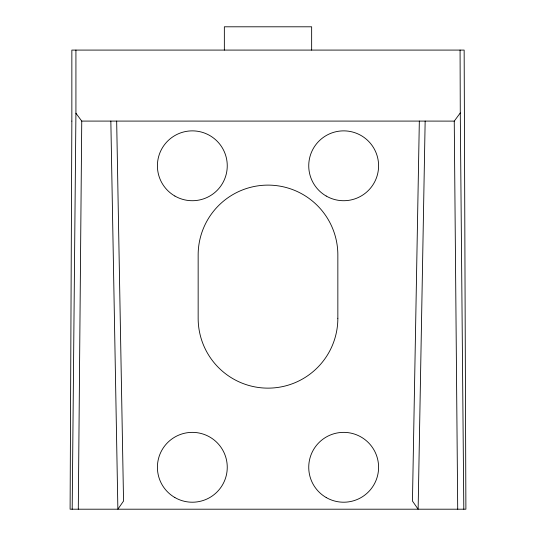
<?xml version="1.0" encoding="UTF-8"?>
<svg xmlns="http://www.w3.org/2000/svg" width="536" height="536" viewBox="0 0 536 536"><rect width="100%" height="100%" fill="white"/><g stroke="black" fill="none" stroke-linecap="round" stroke-linejoin="round"><path stroke-width="0.8" d="M72.193 509.2L75.924 113.21L75.924 50.083M78.29 509.2L81.747 121.089L75.924 113.21M419.333 121.089L412.459 501.039L418.127 509.2L425.155 121.089L454.253 121.116L460.277 112.935L460.076 50.083M81.747 121.089L425.155 121.089M116.667 121.089L123.541 501.039L117.873 509.2L110.845 121.089M460.277 112.935L463.808 509.2M454.253 121.116L457.711 509.2M311.651 50.083L311.651 26.8L224.35 26.8L224.35 50.083M71.851 121.089L70.102 509.2L465.898 509.2L464.149 50.083L71.851 50.083L71.851 121.089M337.848 318.29L337.848 254.962A69.848 69.848 0 0 0 268 185.114A69.848 69.848 0 0 0 198.153 254.962L198.153 318.29A69.848 69.848 0 0 0 268 388.138A69.848 69.848 0 0 0 337.848 318.29M174.87 196.035A34.92 34.92 0 0 0 227.257 165.792A34.92 34.92 0 0 0 174.87 135.548A34.92 34.92 0 0 0 174.87 196.035M326.203 196.035A34.92 34.92 0 0 0 378.59 165.792A34.92 34.92 0 0 0 326.203 135.548A34.92 34.92 0 0 0 326.203 196.035M174.87 497.535A34.92 34.92 0 0 0 227.257 467.292A34.92 34.92 0 0 0 174.87 437.048A34.92 34.92 0 0 0 174.87 497.535M326.203 497.535A34.92 34.92 0 0 0 378.59 467.292A34.92 34.92 0 0 0 326.203 437.048A34.92 34.92 0 0 0 326.203 497.535"/></g></svg>
